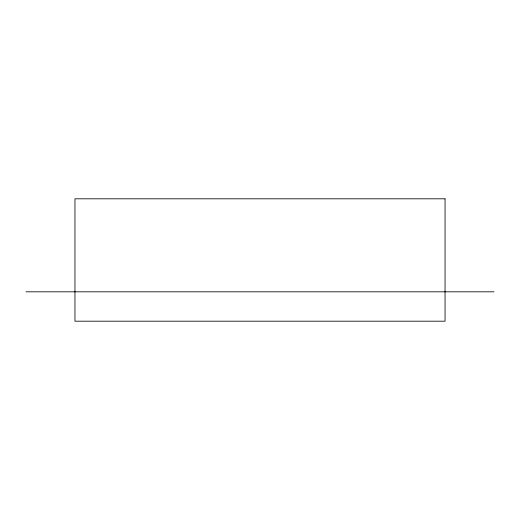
<?xml version="1.0" encoding="UTF-8"?>
<svg xmlns="http://www.w3.org/2000/svg" width="520" height="520" viewBox="0 0 520 520"><rect width="100%" height="100%" fill="white"/><g stroke="black" fill="none" stroke-linecap="round" stroke-linejoin="round"><path stroke-width="0.78" d="M26 291.817L494 291.817M445.049 198.809L74.952 198.809L74.952 321.191L445.049 321.191L445.049 198.809"/></g></svg>
